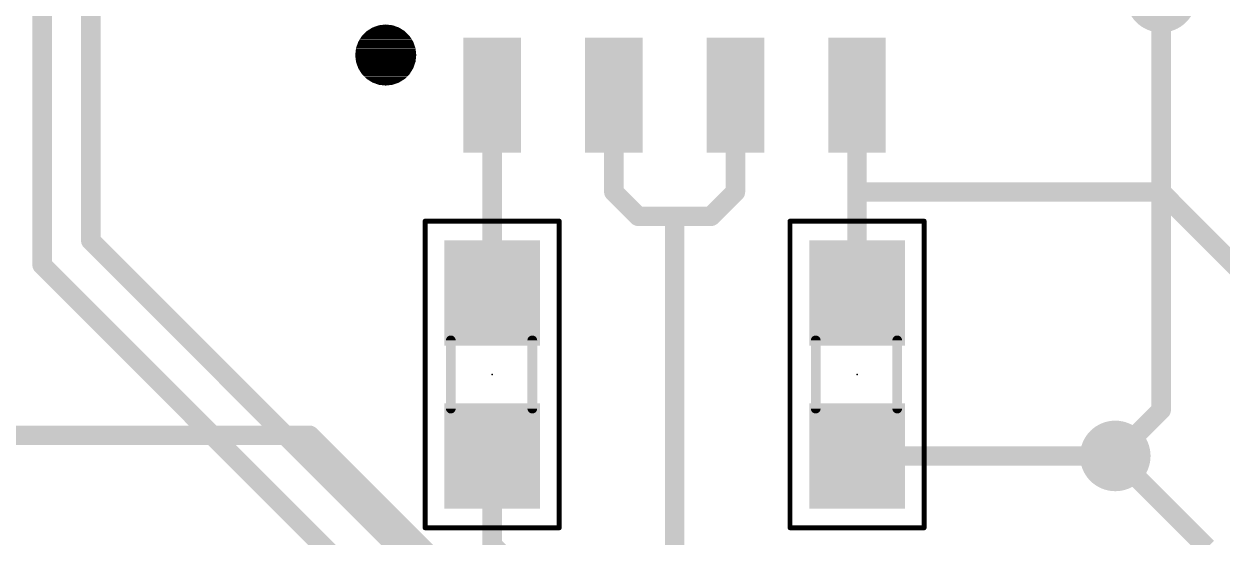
# Model space of a CAD drawing. Extents: x -23 to 84, y -8 to 75.
# Drawn here: x 24.96 to 37.47, y 38.31 to 43.66 of the extents above; entities that cross this region are included whole.
import ezdxf

# ---------------------------------------------------------------- set-up
doc = ezdxf.new("R2010")
doc.units = 0
for name, color, linetype in [('1', 12, 'CONTINUOUS'), ('16', 132, 'CONTINUOUS'), ('18', 110, 'CONTINUOUS'), ('21', 253, 'CONTINUOUS'), ('23', 53, 'CONTINUOUS'), ('39', 12, 'CONTINUOUS'), ('51', 253, 'CONTINUOUS')]:
    doc.layers.add(name, color=color, linetype=linetype)

# ---------------------------------------------------------------- blocks, each defined once
blk = doc.blocks.new('RECT')
blk.add_solid([(-0.5, -0.5), (0.5, -0.5), (-0.5, 0.5), (0.5, 0.5)])
blk = doc.blocks.new('ROUNDV')
at = {"const_width": 0.5}
blk.add_lwpolyline([(0, -0.25, 1), (0, 0.25, 1), (0, -0.25)], format="xyb", dxfattribs=at)

msp = doc.modelspace()

# ---------------------------------------------------------------- linework, layer by layer
at = {"layer": '1', "const_width": 0.2032}
for points in [[(25.146, 68.58), (25.146, 41.148)], [(25.654, 68.58), (25.654, 41.402)], [(29.845, 42.92), (29.845, 41.871)], [(31.115, 42.92), (31.115, 41.91)], [(32.385, 42.92), (32.385, 41.91)], [(33.655, 42.92), (33.655, 41.91)], [(29.845, 40.855), (29.845, 41.871)], [(31.115, 41.91), (31.369, 41.656)], [(32.385, 41.91), (32.131, 41.656)], [(33.655, 41.91), (33.655, 40.855)], [(36.83, 41.91), (33.655, 41.91)], [(37.719, 41.021), (36.83, 41.91)], [(31.75, 41.656), (31.369, 41.656)], [(32.131, 41.656), (31.75, 41.656)], [(31.75, 41.656), (31.75, 37.338)], [(25.654, 41.402), (29.464, 37.592)], [(25.146, 41.148), (28.956, 37.338)], [(27.94, 39.37), (22.86, 39.37)], [(31.3896, 35.9204), (27.94, 39.37)], [(29.845, 39.155), (29.845, 38.227)], [(33.655, 39.155), (36.3508, 39.155)], [(36.3508, 39.155), (37.3084, 38.1974)], [(29.845, 38.227), (33.551, 34.521)]]:
    msp.add_lwpolyline(points, dxfattribs=at)
at = {"layer": '1', "const_width": 0.1016}
for points in [[(29.8958, 42.92, 1), (29.7942, 42.92)], [(31.1658, 42.92, 1), (31.0642, 42.92)], [(32.4358, 42.92, 1), (32.3342, 42.92)], [(33.7058, 42.92, 1), (33.6042, 42.92)], [(29.8958, 41.871, 1), (29.7942, 41.871)], [(29.7942, 41.871, 1), (29.8958, 41.871)], [(31.1509, 41.9459, 1), (31.0791, 41.8741)], [(31.0642, 41.91, 1), (31.1658, 41.91)], [(32.3342, 41.91, 1), (32.4358, 41.91)], [(32.4209, 41.8741, 1), (32.3491, 41.9459)], [(33.7058, 41.91, 1), (33.6042, 41.91)], [(33.655, 41.9608, 1), (33.655, 41.8592)], [(33.6042, 41.91, 1), (33.7058, 41.91)], [(36.8659, 41.9459, 1), (36.7941, 41.8741)], [(36.83, 41.8592, 1), (36.83, 41.9608)], [(31.369, 41.7068, 1), (31.369, 41.6052)], [(31.3331, 41.6201, 1), (31.4049, 41.6919)], [(31.75, 41.7068, 1), (31.75, 41.6052)], [(31.8008, 41.656, 1), (31.6992, 41.656)], [(31.75, 41.6052, 1), (31.75, 41.7068)], [(32.0951, 41.6919, 1), (32.1669, 41.6201)], [(32.131, 41.6052, 1), (32.131, 41.7068)], [(25.6899, 41.4379, 1), (25.6181, 41.3661)], [(25.6032, 41.402, 1), (25.7048, 41.402)], [(25.1819, 41.1839, 1), (25.1101, 41.1121)], [(25.0952, 41.148, 1), (25.1968, 41.148)], [(29.7942, 40.855, 1), (29.8958, 40.855)], [(33.6042, 40.855, 1), (33.7058, 40.855)], [(27.9759, 39.4059, 1), (27.9041, 39.3341)], [(27.94, 39.3192, 1), (27.94, 39.4208)], [(29.8958, 39.155, 1), (29.7942, 39.155)], [(33.655, 39.2058, 1), (33.655, 39.1042)], [(36.3867, 39.1909, 1), (36.3149, 39.1191)], [(36.3508, 39.1042, 1), (36.3508, 39.2058)], [(29.8809, 38.2629, 1), (29.8091, 38.1911)]]:
    msp.add_lwpolyline(points, format="xyb", dxfattribs=at)
at = {"layer": '16', "const_width": 0.2032}
for points in [[(25.146, 68.58), (25.146, 41.148)], [(25.654, 68.58), (25.654, 41.402)], [(36.83, 43.942), (36.83, 39.6342)], [(25.654, 41.402), (29.464, 37.592)], [(25.146, 41.148), (28.956, 37.338)], [(36.83, 39.6342), (36.3508, 39.155)]]:
    msp.add_lwpolyline(points, dxfattribs=at)
at = {"layer": '16', "const_width": 0.1016}
for points in [[(25.6899, 41.4379, 1), (25.6181, 41.3661)], [(25.6032, 41.402, 1), (25.7048, 41.402)], [(25.1819, 41.1839, 1), (25.1101, 41.1121)], [(25.0952, 41.148, 1), (25.1968, 41.148)], [(36.7792, 39.6342, 1), (36.8808, 39.6342)], [(36.8659, 39.5983, 1), (36.7941, 39.6701)], [(36.3149, 39.1909, 1), (36.3867, 39.1191)]]:
    msp.add_lwpolyline(points, format="xyb", dxfattribs=at)
at = {"layer": '21', "const_width": 0.0025}
for points in [[(28.7338, 43.6563), (28.6631, 43.6483)], [(28.7276, 43.6556), (28.7399, 43.6556)], [(28.8044, 43.6483), (28.7338, 43.6563)], [(28.4855, 43.5367), (28.4477, 43.4765)], [(28.482, 43.5311), (28.9855, 43.5311)], [(28.4836, 43.5336), (28.9839, 43.5336)], [(28.4852, 43.5361), (28.9823, 43.5361)], [(28.5358, 43.587), (28.4855, 43.5367)], [(28.4875, 43.5387), (28.98, 43.5387)], [(28.49, 43.5412), (28.9775, 43.5412)], [(28.4926, 43.5438), (28.9749, 43.5438)], [(28.4951, 43.5463), (28.9724, 43.5463)], [(28.4977, 43.5489), (28.9698, 43.5489)], [(28.5002, 43.5514), (28.9673, 43.5514)], [(28.5027, 43.5539), (28.9648, 43.5539)], [(28.5053, 43.5565), (28.9622, 43.5565)], [(28.5078, 43.559), (28.9597, 43.559)], [(28.5104, 43.5616), (28.9571, 43.5616)], [(28.5129, 43.5641), (28.9546, 43.5641)], [(28.5154, 43.5666), (28.9521, 43.5666)], [(28.518, 43.5692), (28.9495, 43.5692)], [(28.5205, 43.5717), (28.947, 43.5717)], [(28.5231, 43.5743), (28.9444, 43.5743)], [(28.5256, 43.5768), (28.9419, 43.5768)], [(28.5282, 43.5793), (28.9394, 43.5793)], [(28.5307, 43.5819), (28.9368, 43.5819)], [(28.5332, 43.5844), (28.9343, 43.5844)], [(28.596, 43.6248), (28.5358, 43.587)], [(28.5358, 43.587), (28.9317, 43.587)], [(28.5398, 43.5895), (28.9277, 43.5895)], [(28.5439, 43.592), (28.9237, 43.592)], [(28.5479, 43.5946), (28.9196, 43.5946)], [(28.5519, 43.5971), (28.9156, 43.5971)], [(28.556, 43.5997), (28.9115, 43.5997)], [(28.56, 43.6022), (28.9075, 43.6022)], [(28.5641, 43.6047), (28.9034, 43.6047)], [(28.5681, 43.6073), (28.8994, 43.6073)], [(28.5722, 43.6098), (28.8954, 43.6098)], [(28.5762, 43.6124), (28.8913, 43.6124)], [(28.5802, 43.6149), (28.8873, 43.6149)], [(28.5843, 43.6175), (28.8832, 43.6175)], [(28.5883, 43.62), (28.8792, 43.62)], [(28.5924, 43.6225), (28.8751, 43.6225)], [(28.6631, 43.6483), (28.596, 43.6248)], [(28.5968, 43.6251), (28.8708, 43.6251)], [(28.604, 43.6276), (28.8635, 43.6276)], [(28.6113, 43.6302), (28.8562, 43.6302)], [(28.6185, 43.6327), (28.849, 43.6327)], [(28.6258, 43.6352), (28.8417, 43.6352)], [(28.6331, 43.6378), (28.8345, 43.6378)], [(28.6403, 43.6403), (28.8272, 43.6403)], [(28.6476, 43.6429), (28.8199, 43.6429)], [(28.6548, 43.6454), (28.8127, 43.6454)], [(28.6621, 43.6479), (28.8054, 43.6479)], [(28.6825, 43.6505), (28.785, 43.6505)], [(28.7051, 43.653), (28.7624, 43.653)], [(28.8715, 43.6248), (28.8044, 43.6483)], [(28.9317, 43.587), (28.8715, 43.6248)], [(28.982, 43.5367), (28.9317, 43.587)], [(29.0198, 43.4765), (28.982, 43.5367)], [(28.4242, 43.4094), (28.4163, 43.3388)], [(28.4239, 43.4066), (29.0436, 43.4066)], [(28.4477, 43.4765), (28.4242, 43.4094)], [(28.4242, 43.4091), (29.0433, 43.4091)], [(28.425, 43.4117), (29.0425, 43.4117)], [(28.4259, 43.4142), (29.0416, 43.4142)], [(28.4268, 43.4167), (29.0407, 43.4167)], [(28.4277, 43.4193), (29.0398, 43.4193)], [(28.4286, 43.4218), (29.0389, 43.4218)], [(28.4294, 43.4244), (29.0381, 43.4244)], [(28.4303, 43.4269), (29.0372, 43.4269)], [(28.4312, 43.4294), (29.0363, 43.4294)], [(28.4321, 43.432), (29.0354, 43.432)], [(28.433, 43.4345), (29.0345, 43.4345)], [(28.4339, 43.4371), (29.0336, 43.4371)], [(28.4348, 43.4396), (29.0327, 43.4396)], [(28.4357, 43.4421), (29.0318, 43.4421)], [(28.4366, 43.4447), (29.0309, 43.4447)], [(28.4375, 43.4472), (29.0301, 43.4472)], [(28.4383, 43.4498), (29.0292, 43.4498)], [(28.4392, 43.4523), (29.0283, 43.4523)], [(28.4401, 43.4549), (29.0274, 43.4549)], [(28.441, 43.4574), (29.0265, 43.4574)], [(28.4419, 43.4599), (29.0256, 43.4599)], [(28.4428, 43.4625), (29.0247, 43.4625)], [(28.4437, 43.465), (29.0238, 43.465)], [(28.4446, 43.4676), (29.0229, 43.4676)], [(28.4455, 43.4701), (29.0221, 43.4701)], [(28.4463, 43.4726), (29.0212, 43.4726)], [(28.4472, 43.4752), (29.0203, 43.4752)], [(28.4485, 43.4777), (29.0191, 43.4777)], [(28.4501, 43.4803), (29.0175, 43.4803)], [(28.4516, 43.4828), (29.0159, 43.4828)], [(28.4532, 43.4853), (29.0143, 43.4853)], [(28.4548, 43.4879), (29.0127, 43.4879)], [(28.4564, 43.4904), (29.0111, 43.4904)], [(28.458, 43.493), (29.0095, 43.493)], [(28.4596, 43.4955), (29.0079, 43.4955)], [(28.4612, 43.498), (29.0063, 43.498)], [(28.4628, 43.5006), (29.0047, 43.5006)], [(28.4644, 43.5031), (29.0031, 43.5031)], [(28.466, 43.5057), (29.0015, 43.5057)], [(28.4676, 43.5082), (28.9999, 43.5082)], [(28.4692, 43.5107), (28.9983, 43.5107)], [(28.4708, 43.5133), (28.9967, 43.5133)], [(28.4724, 43.5158), (28.9951, 43.5158)], [(28.474, 43.5184), (28.9935, 43.5184)], [(28.4756, 43.5209), (28.9919, 43.5209)], [(28.4772, 43.5234), (28.9903, 43.5234)], [(28.4788, 43.526), (28.9887, 43.526)], [(28.4804, 43.5285), (28.9871, 43.5285)], [(29.0433, 43.4094), (29.0198, 43.4765)], [(29.0513, 43.3388), (29.0433, 43.4094)], [(28.4163, 43.3388), (28.4242, 43.2681)], [(28.4163, 43.338), (29.0512, 43.338)], [(28.4165, 43.3405), (29.0511, 43.3405)], [(28.4167, 43.3431), (29.0508, 43.3431)], [(28.4166, 43.3354), (29.0509, 43.3354)], [(28.4169, 43.3329), (29.0506, 43.3329)], [(28.417, 43.3456), (29.0505, 43.3456)], [(28.4172, 43.3304), (29.0503, 43.3304)], [(28.4173, 43.3481), (29.0502, 43.3481)], [(28.4175, 43.3278), (29.05, 43.3278)], [(28.4176, 43.3507), (29.0499, 43.3507)], [(28.4178, 43.3253), (29.0497, 43.3253)], [(28.4179, 43.3532), (29.0496, 43.3532)], [(28.4182, 43.3558), (29.0493, 43.3558)], [(28.4181, 43.3227), (29.0494, 43.3227)], [(28.4183, 43.3202), (29.0492, 43.3202)], [(28.4185, 43.3583), (29.049, 43.3583)], [(28.4186, 43.3177), (29.0489, 43.3177)], [(28.4187, 43.3608), (29.0488, 43.3608)], [(28.4189, 43.3151), (29.0486, 43.3151)], [(28.419, 43.3634), (29.0485, 43.3634)], [(28.4192, 43.3126), (29.0483, 43.3126)], [(28.4193, 43.3659), (29.0482, 43.3659)], [(28.4195, 43.31), (29.048, 43.31)], [(28.4196, 43.3685), (29.0479, 43.3685)], [(28.4198, 43.3075), (29.0477, 43.3075)], [(28.4199, 43.371), (29.0476, 43.371)], [(28.4201, 43.305), (29.0474, 43.305)], [(28.4202, 43.3736), (29.0473, 43.3736)], [(28.4203, 43.3024), (29.0472, 43.3024)], [(28.4205, 43.3761), (29.047, 43.3761)], [(28.4206, 43.2999), (29.0469, 43.2999)], [(28.4207, 43.3786), (29.0468, 43.3786)], [(28.4209, 43.2973), (29.0466, 43.2973)], [(28.421, 43.3812), (29.0465, 43.3812)], [(28.4213, 43.3837), (29.0462, 43.3837)], [(28.4212, 43.2948), (29.0463, 43.2948)], [(28.4215, 43.2923), (29.046, 43.2923)], [(28.4216, 43.3863), (29.0459, 43.3863)], [(28.4218, 43.2897), (29.0457, 43.2897)], [(28.4219, 43.3888), (29.0456, 43.3888)], [(28.4221, 43.2872), (29.0454, 43.2872)], [(28.4222, 43.3913), (29.0453, 43.3913)], [(28.4223, 43.2846), (29.0452, 43.2846)], [(28.4225, 43.3939), (29.045, 43.3939)], [(28.4226, 43.2821), (29.0449, 43.2821)], [(28.4227, 43.3964), (29.0448, 43.3964)], [(28.423, 43.399), (29.0445, 43.399)], [(28.4233, 43.4015), (29.0442, 43.4015)], [(28.4236, 43.404), (29.0439, 43.404)], [(29.0433, 43.2681), (29.0513, 43.3388)], [(28.4229, 43.2795), (29.0446, 43.2795)], [(28.4232, 43.277), (29.0443, 43.277)], [(28.4235, 43.2745), (29.044, 43.2745)], [(28.4238, 43.2719), (29.0437, 43.2719)], [(28.4241, 43.2694), (29.0434, 43.2694)], [(28.4242, 43.2681), (28.4477, 43.201)], [(28.4246, 43.2668), (29.0429, 43.2668)], [(28.4255, 43.2643), (29.042, 43.2643)], [(28.4264, 43.2618), (29.0411, 43.2618)], [(28.4273, 43.2592), (29.0402, 43.2592)], [(28.4282, 43.2567), (29.0393, 43.2567)], [(28.4291, 43.2541), (29.0384, 43.2541)], [(28.43, 43.2516), (29.0375, 43.2516)], [(28.4309, 43.2491), (29.0366, 43.2491)], [(28.4318, 43.2465), (29.0357, 43.2465)], [(28.4327, 43.244), (29.0348, 43.244)], [(28.4335, 43.2414), (29.034, 43.2414)], [(28.4344, 43.2389), (29.0331, 43.2389)], [(28.4353, 43.2364), (29.0322, 43.2364)], [(28.4362, 43.2338), (29.0313, 43.2338)], [(28.4371, 43.2313), (29.0304, 43.2313)], [(28.438, 43.2287), (29.0295, 43.2287)], [(28.4389, 43.2262), (29.0286, 43.2262)], [(28.4398, 43.2237), (29.0277, 43.2237)], [(28.4407, 43.2211), (29.0268, 43.2211)], [(28.4415, 43.2186), (29.026, 43.2186)], [(28.4424, 43.216), (29.0251, 43.216)], [(28.4433, 43.2135), (29.0242, 43.2135)], [(28.4442, 43.211), (29.0233, 43.211)], [(28.4451, 43.2084), (29.0224, 43.2084)], [(28.446, 43.2059), (29.0215, 43.2059)], [(28.4469, 43.2033), (29.0206, 43.2033)], [(28.4477, 43.201), (28.4855, 43.1408)], [(28.4478, 43.2008), (29.0197, 43.2008)], [(28.4494, 43.1982), (29.0181, 43.1982)], [(28.451, 43.1957), (29.0165, 43.1957)], [(28.4526, 43.1932), (29.0149, 43.1932)], [(28.4542, 43.1906), (29.0133, 43.1906)], [(28.4558, 43.1881), (29.0117, 43.1881)], [(28.4574, 43.1855), (29.0101, 43.1855)], [(28.459, 43.183), (29.0085, 43.183)], [(28.4606, 43.1805), (29.0069, 43.1805)], [(28.4622, 43.1779), (29.0053, 43.1779)], [(28.4638, 43.1754), (29.0037, 43.1754)], [(28.4654, 43.1728), (29.0021, 43.1728)], [(28.467, 43.1703), (29.0005, 43.1703)], [(28.4686, 43.1678), (28.9989, 43.1678)], [(28.4702, 43.1652), (28.9973, 43.1652)], [(28.4718, 43.1627), (28.9957, 43.1627)], [(28.4734, 43.1601), (28.9941, 43.1601)], [(28.475, 43.1576), (28.9925, 43.1576)], [(28.4766, 43.1551), (28.9909, 43.1551)], [(28.982, 43.1408), (29.0198, 43.201)], [(29.0198, 43.201), (29.0433, 43.2681)], [(28.4782, 43.1525), (28.9893, 43.1525)], [(28.4797, 43.15), (28.9878, 43.15)], [(28.4813, 43.1474), (28.9862, 43.1474)], [(28.4829, 43.1449), (28.9846, 43.1449)], [(28.4845, 43.1424), (28.983, 43.1424)], [(28.4855, 43.1408), (28.5358, 43.0905)], [(28.4865, 43.1398), (28.981, 43.1398)], [(28.489, 43.1373), (28.9785, 43.1373)], [(28.4916, 43.1347), (28.9759, 43.1347)], [(28.4941, 43.1322), (28.9734, 43.1322)], [(28.4967, 43.1297), (28.9708, 43.1297)], [(28.4992, 43.1271), (28.9683, 43.1271)], [(28.5017, 43.1246), (28.9658, 43.1246)], [(28.5043, 43.122), (28.9632, 43.122)], [(28.5068, 43.1195), (28.9607, 43.1195)], [(28.5094, 43.1169), (28.9581, 43.1169)], [(28.5119, 43.1144), (28.9556, 43.1144)], [(28.5144, 43.1119), (28.9531, 43.1119)], [(28.517, 43.1093), (28.9505, 43.1093)], [(28.5195, 43.1068), (28.948, 43.1068)], [(28.5221, 43.1042), (28.9454, 43.1042)], [(28.5246, 43.1017), (28.9429, 43.1017)], [(28.5271, 43.0992), (28.9404, 43.0992)], [(28.5297, 43.0966), (28.9378, 43.0966)], [(28.5322, 43.0941), (28.9353, 43.0941)], [(28.5348, 43.0915), (28.9327, 43.0915)], [(28.5358, 43.0905), (28.596, 43.0527)], [(28.5382, 43.089), (28.9293, 43.089)], [(28.5423, 43.0865), (28.9252, 43.0865)], [(28.5463, 43.0839), (28.9212, 43.0839)], [(28.5503, 43.0814), (28.9172, 43.0814)], [(28.5544, 43.0788), (28.9131, 43.0788)], [(28.5584, 43.0763), (28.9091, 43.0763)], [(28.5625, 43.0738), (28.905, 43.0738)], [(28.5665, 43.0712), (28.901, 43.0712)], [(28.5706, 43.0687), (28.8969, 43.0687)], [(28.5746, 43.0661), (28.8929, 43.0661)], [(28.5786, 43.0636), (28.8889, 43.0636)], [(28.5827, 43.0611), (28.8848, 43.0611)], [(28.5867, 43.0585), (28.8808, 43.0585)], [(28.5908, 43.056), (28.8767, 43.056)], [(28.5948, 43.0534), (28.8727, 43.0534)], [(28.596, 43.0527), (28.6631, 43.0292)], [(28.6011, 43.0509), (28.8664, 43.0509)], [(28.6084, 43.0483), (28.8591, 43.0483)], [(28.6157, 43.0458), (28.8518, 43.0458)], [(28.6229, 43.0433), (28.8446, 43.0433)], [(28.6302, 43.0407), (28.8373, 43.0407)], [(28.6374, 43.0382), (28.8301, 43.0382)], [(28.6447, 43.0356), (28.8228, 43.0356)], [(28.652, 43.0331), (28.8155, 43.0331)], [(28.6592, 43.0306), (28.8083, 43.0306)], [(28.8044, 43.0292), (28.8715, 43.0527)], [(28.8715, 43.0527), (28.9317, 43.0905)], [(28.9317, 43.0905), (28.982, 43.1408)], [(28.6631, 43.0292), (28.7338, 43.0213)], [(28.6736, 43.028), (28.7939, 43.028)], [(28.6962, 43.0255), (28.7713, 43.0255)], [(28.7187, 43.0229), (28.7488, 43.0229)], [(28.7338, 43.0213), (28.8044, 43.0292)]]:
    msp.add_lwpolyline(points, dxfattribs=at)
at = {"layer": '21', "const_width": 0.0013}
for points in [[(28.7276, 43.6562, 1), (28.7276, 43.6549)], [(28.7338, 43.6569, 1), (28.7337, 43.6556)], [(28.7338, 43.6556, 1), (28.7337, 43.6569)], [(28.7399, 43.6549, 1), (28.7399, 43.6562)], [(28.482, 43.5317, 1), (28.482, 43.5304)], [(28.4836, 43.5342, 1), (28.4836, 43.533)], [(28.4852, 43.5368, 1), (28.4852, 43.5355)], [(28.4861, 43.5364, 1), (28.485, 43.537)], [(28.4851, 43.5372, 1), (28.486, 43.5363)], [(28.4875, 43.5393, 1), (28.4875, 43.5381)], [(28.49, 43.5419, 1), (28.49, 43.5406)], [(28.4926, 43.5444, 1), (28.4926, 43.5431)], [(28.4951, 43.5469, 1), (28.4951, 43.5457)], [(28.4977, 43.5495, 1), (28.4977, 43.5482)], [(28.5002, 43.552, 1), (28.5002, 43.5508)], [(28.5027, 43.5546, 1), (28.5027, 43.5533)], [(28.5053, 43.5571, 1), (28.5053, 43.5558)], [(28.5078, 43.5597, 1), (28.5078, 43.5584)], [(28.5104, 43.5622, 1), (28.5104, 43.5609)], [(28.5129, 43.5647, 1), (28.5129, 43.5635)], [(28.5154, 43.5673, 1), (28.5154, 43.566)], [(28.518, 43.5698, 1), (28.518, 43.5685)], [(28.5205, 43.5724, 1), (28.5205, 43.5711)], [(28.5231, 43.5749, 1), (28.5231, 43.5736)], [(28.5256, 43.5774, 1), (28.5256, 43.5762)], [(28.5282, 43.58, 1), (28.5282, 43.5787)], [(28.5307, 43.5825, 1), (28.5307, 43.5812)], [(28.5332, 43.5851, 1), (28.5332, 43.5838)], [(28.5358, 43.5876, 1), (28.5358, 43.5863)], [(28.5355, 43.5875, 1), (28.5361, 43.5864)], [(28.5362, 43.5865, 1), (28.5353, 43.5874)], [(28.5398, 43.5901, 1), (28.5398, 43.5889)], [(28.5439, 43.5927, 1), (28.5439, 43.5914)], [(28.5479, 43.5952, 1), (28.5479, 43.5939)], [(28.5519, 43.5978, 1), (28.5519, 43.5965)], [(28.556, 43.6003, 1), (28.556, 43.599)], [(28.56, 43.6028, 1), (28.56, 43.6016)], [(28.5641, 43.6054, 1), (28.5641, 43.6041)], [(28.5681, 43.6079, 1), (28.5681, 43.6067)], [(28.5722, 43.6105, 1), (28.5722, 43.6092)], [(28.5762, 43.613, 1), (28.5762, 43.6117)], [(28.5802, 43.6155, 1), (28.5802, 43.6143)], [(28.5843, 43.6181, 1), (28.5843, 43.6168)], [(28.5883, 43.6206, 1), (28.5883, 43.6194)], [(28.5924, 43.6232, 1), (28.5924, 43.6219)], [(28.5958, 43.6254, 1), (28.5962, 43.6242)], [(28.5963, 43.6243, 1), (28.5957, 43.6253)], [(28.5968, 43.6257, 1), (28.5968, 43.6244)], [(28.604, 43.6282, 1), (28.604, 43.627)], [(28.6113, 43.6308, 1), (28.6113, 43.6295)], [(28.6185, 43.6333, 1), (28.6185, 43.6321)], [(28.6258, 43.6359, 1), (28.6258, 43.6346)], [(28.6331, 43.6384, 1), (28.6331, 43.6371)], [(28.6403, 43.641, 1), (28.6403, 43.6397)], [(28.6476, 43.6435, 1), (28.6476, 43.6422)], [(28.6548, 43.646, 1), (28.6548, 43.6448)], [(28.6621, 43.6486, 1), (28.6621, 43.6473)], [(28.663, 43.6489, 1), (28.6632, 43.6477)], [(28.6633, 43.6477, 1), (28.6629, 43.6489)], [(28.6825, 43.6511, 1), (28.6825, 43.6498)], [(28.7051, 43.6537, 1), (28.7051, 43.6524)], [(28.7624, 43.6524, 1), (28.7624, 43.6537)], [(28.785, 43.6498, 1), (28.785, 43.6511)], [(28.8046, 43.6489, 1), (28.8042, 43.6477)], [(28.8043, 43.6477, 1), (28.8045, 43.6489)], [(28.8054, 43.6473, 1), (28.8054, 43.6486)], [(28.8127, 43.6448, 1), (28.8127, 43.646)], [(28.8199, 43.6422, 1), (28.8199, 43.6435)], [(28.8272, 43.6397, 1), (28.8272, 43.641)], [(28.8345, 43.6371, 1), (28.8345, 43.6384)], [(28.8417, 43.6346, 1), (28.8417, 43.6359)], [(28.849, 43.6321, 1), (28.849, 43.6333)], [(28.8562, 43.6295, 1), (28.8562, 43.6308)], [(28.8635, 43.627, 1), (28.8635, 43.6282)], [(28.8708, 43.6244, 1), (28.8708, 43.6257)], [(28.8718, 43.6253, 1), (28.8712, 43.6243)], [(28.8713, 43.6242, 1), (28.8717, 43.6254)], [(28.8751, 43.6219, 1), (28.8751, 43.6232)], [(28.8792, 43.6194, 1), (28.8792, 43.6206)], [(28.8832, 43.6168, 1), (28.8832, 43.6181)], [(28.8873, 43.6143, 1), (28.8873, 43.6155)], [(28.8913, 43.6117, 1), (28.8913, 43.613)], [(28.8954, 43.6092, 1), (28.8954, 43.6105)], [(28.8994, 43.6067, 1), (28.8994, 43.6079)], [(28.9034, 43.6041, 1), (28.9034, 43.6054)], [(28.9075, 43.6016, 1), (28.9075, 43.6028)], [(28.9115, 43.599, 1), (28.9115, 43.6003)], [(28.9156, 43.5965, 1), (28.9156, 43.5978)], [(28.9196, 43.5939, 1), (28.9196, 43.5952)], [(28.9237, 43.5914, 1), (28.9237, 43.5927)], [(28.9277, 43.5889, 1), (28.9277, 43.5901)], [(28.9322, 43.5874, 1), (28.9313, 43.5865)], [(28.9314, 43.5864, 1), (28.932, 43.5875)], [(28.9317, 43.5863, 1), (28.9317, 43.5876)], [(28.9343, 43.5838, 1), (28.9343, 43.5851)], [(28.9368, 43.5812, 1), (28.9368, 43.5825)], [(28.9394, 43.5787, 1), (28.9394, 43.58)], [(28.9419, 43.5762, 1), (28.9419, 43.5774)], [(28.9444, 43.5736, 1), (28.9444, 43.5749)], [(28.947, 43.5711, 1), (28.947, 43.5724)], [(28.9495, 43.5685, 1), (28.9495, 43.5698)], [(28.9521, 43.566, 1), (28.9521, 43.5673)], [(28.9546, 43.5635, 1), (28.9546, 43.5647)], [(28.9571, 43.5609, 1), (28.9571, 43.5622)], [(28.9597, 43.5584, 1), (28.9597, 43.5597)], [(28.9622, 43.5558, 1), (28.9622, 43.5571)], [(28.9648, 43.5533, 1), (28.9648, 43.5546)], [(28.9673, 43.5508, 1), (28.9673, 43.552)], [(28.9698, 43.5482, 1), (28.9698, 43.5495)], [(28.9724, 43.5457, 1), (28.9724, 43.5469)], [(28.9749, 43.5431, 1), (28.9749, 43.5444)], [(28.9775, 43.5406, 1), (28.9775, 43.5419)], [(28.98, 43.5381, 1), (28.98, 43.5393)], [(28.9825, 43.537, 1), (28.9814, 43.5364)], [(28.9815, 43.5363, 1), (28.9824, 43.5372)], [(28.9823, 43.5355, 1), (28.9823, 43.5368)], [(28.9839, 43.533, 1), (28.9839, 43.5342)], [(28.9855, 43.5304, 1), (28.9855, 43.5317)], [(28.4239, 43.4072, 1), (28.4239, 43.4059)], [(28.4248, 43.4093, 1), (28.4236, 43.4095)], [(28.4242, 43.4098, 1), (28.4242, 43.4085)], [(28.4236, 43.4096, 1), (28.4248, 43.4092)], [(28.425, 43.4123, 1), (28.425, 43.411)], [(28.4259, 43.4148, 1), (28.4259, 43.4136)], [(28.4268, 43.4174, 1), (28.4268, 43.4161)], [(28.4277, 43.4199, 1), (28.4277, 43.4186)], [(28.4286, 43.4225, 1), (28.4286, 43.4212)], [(28.4294, 43.425, 1), (28.4294, 43.4237)], [(28.4303, 43.4275, 1), (28.4303, 43.4263)], [(28.4312, 43.4301, 1), (28.4312, 43.4288)], [(28.4321, 43.4326, 1), (28.4321, 43.4313)], [(28.433, 43.4352, 1), (28.433, 43.4339)], [(28.4339, 43.4377, 1), (28.4339, 43.4364)], [(28.4348, 43.4402, 1), (28.4348, 43.439)], [(28.4357, 43.4428, 1), (28.4357, 43.4415)], [(28.4366, 43.4453, 1), (28.4366, 43.4441)], [(28.4375, 43.4479, 1), (28.4375, 43.4466)], [(28.4383, 43.4504, 1), (28.4383, 43.4491)], [(28.4392, 43.4529, 1), (28.4392, 43.4517)], [(28.4401, 43.4555, 1), (28.4401, 43.4542)], [(28.441, 43.458, 1), (28.441, 43.4568)], [(28.4419, 43.4606, 1), (28.4419, 43.4593)], [(28.4428, 43.4631, 1), (28.4428, 43.4618)], [(28.4437, 43.4656, 1), (28.4437, 43.4644)], [(28.4446, 43.4682, 1), (28.4446, 43.4669)], [(28.4455, 43.4707, 1), (28.4455, 43.4695)], [(28.4463, 43.4733, 1), (28.4463, 43.472)], [(28.4472, 43.4758, 1), (28.4472, 43.4745)], [(28.4483, 43.4763, 1), (28.4471, 43.4767)], [(28.4472, 43.4768, 1), (28.4482, 43.4762)], [(28.4485, 43.4784, 1), (28.4485, 43.4771)], [(28.4501, 43.4809, 1), (28.4501, 43.4796)], [(28.4516, 43.4834, 1), (28.4516, 43.4822)], [(28.4532, 43.486, 1), (28.4532, 43.4847)], [(28.4548, 43.4885, 1), (28.4548, 43.4872)], [(28.4564, 43.4911, 1), (28.4564, 43.4898)], [(28.458, 43.4936, 1), (28.458, 43.4923)], [(28.4596, 43.4961, 1), (28.4596, 43.4949)], [(28.4612, 43.4987, 1), (28.4612, 43.4974)], [(28.4628, 43.5012, 1), (28.4628, 43.4999)], [(28.4644, 43.5038, 1), (28.4644, 43.5025)], [(28.466, 43.5063, 1), (28.466, 43.505)], [(28.4676, 43.5088, 1), (28.4676, 43.5076)], [(28.4692, 43.5114, 1), (28.4692, 43.5101)], [(28.4708, 43.5139, 1), (28.4708, 43.5126)], [(28.4724, 43.5165, 1), (28.4724, 43.5152)], [(28.474, 43.519, 1), (28.474, 43.5177)], [(28.4756, 43.5215, 1), (28.4756, 43.5203)], [(28.4772, 43.5241, 1), (28.4772, 43.5228)], [(28.4788, 43.5266, 1), (28.4788, 43.5254)], [(28.4804, 43.5292, 1), (28.4804, 43.5279)], [(28.9871, 43.5279, 1), (28.9871, 43.5292)], [(28.9887, 43.5254, 1), (28.9887, 43.5266)], [(28.9903, 43.5228, 1), (28.9903, 43.5241)], [(28.9919, 43.5203, 1), (28.9919, 43.5215)], [(28.9935, 43.5177, 1), (28.9935, 43.519)], [(28.9951, 43.5152, 1), (28.9951, 43.5165)], [(28.9967, 43.5126, 1), (28.9967, 43.5139)], [(28.9983, 43.5101, 1), (28.9983, 43.5114)], [(28.9999, 43.5076, 1), (28.9999, 43.5088)], [(29.0015, 43.505, 1), (29.0015, 43.5063)], [(29.0031, 43.5025, 1), (29.0031, 43.5038)], [(29.0047, 43.4999, 1), (29.0047, 43.5012)], [(29.0063, 43.4974, 1), (29.0063, 43.4987)], [(29.0079, 43.4949, 1), (29.0079, 43.4961)], [(29.0095, 43.4923, 1), (29.0095, 43.4936)], [(29.0111, 43.4898, 1), (29.0111, 43.4911)], [(29.0127, 43.4872, 1), (29.0127, 43.4885)], [(29.0143, 43.4847, 1), (29.0143, 43.486)], [(29.0159, 43.4822, 1), (29.0159, 43.4834)], [(29.0175, 43.4796, 1), (29.0175, 43.4809)], [(29.0191, 43.4771, 1), (29.0191, 43.4784)], [(29.0204, 43.4767, 1), (29.0192, 43.4763)], [(29.0193, 43.4762, 1), (29.0203, 43.4768)], [(29.0203, 43.4745, 1), (29.0203, 43.4758)], [(29.0212, 43.472, 1), (29.0212, 43.4733)], [(29.0221, 43.4695, 1), (29.0221, 43.4707)], [(29.0229, 43.4669, 1), (29.0229, 43.4682)], [(29.0238, 43.4644, 1), (29.0238, 43.4656)], [(29.0247, 43.4618, 1), (29.0247, 43.4631)], [(29.0256, 43.4593, 1), (29.0256, 43.4606)], [(29.0265, 43.4568, 1), (29.0265, 43.458)], [(29.0274, 43.4542, 1), (29.0274, 43.4555)], [(29.0283, 43.4517, 1), (29.0283, 43.4529)], [(29.0292, 43.4491, 1), (29.0292, 43.4504)], [(29.0301, 43.4466, 1), (29.0301, 43.4479)], [(29.0309, 43.4441, 1), (29.0309, 43.4453)], [(29.0318, 43.4415, 1), (29.0318, 43.4428)], [(29.0327, 43.439, 1), (29.0327, 43.4402)], [(29.0336, 43.4364, 1), (29.0336, 43.4377)], [(29.0345, 43.4339, 1), (29.0345, 43.4352)], [(29.0354, 43.4313, 1), (29.0354, 43.4326)], [(29.0363, 43.4288, 1), (29.0363, 43.4301)], [(29.0372, 43.4263, 1), (29.0372, 43.4275)], [(29.0381, 43.4237, 1), (29.0381, 43.425)], [(29.0389, 43.4212, 1), (29.0389, 43.4225)], [(29.0398, 43.4186, 1), (29.0398, 43.4199)], [(29.0407, 43.4161, 1), (29.0407, 43.4174)], [(29.0416, 43.4136, 1), (29.0416, 43.4148)], [(29.0425, 43.411, 1), (29.0425, 43.4123)], [(29.0439, 43.4095, 1), (29.0427, 43.4093)], [(29.0427, 43.4092, 1), (29.0439, 43.4096)], [(29.0433, 43.4085, 1), (29.0433, 43.4098)], [(29.0436, 43.4059, 1), (29.0436, 43.4072)], [(28.4169, 43.3388, 1), (28.4156, 43.3387)], [(28.4156, 43.3388, 1), (28.4169, 43.3387)], [(28.4163, 43.3386, 1), (28.4163, 43.3373)], [(28.4165, 43.3412, 1), (28.4165, 43.3399)], [(28.4166, 43.3361, 1), (28.4166, 43.3348)], [(28.4167, 43.3437, 1), (28.4167, 43.3424)], [(28.4169, 43.3335, 1), (28.4169, 43.3323)], [(28.417, 43.3462, 1), (28.417, 43.345)], [(28.4172, 43.331, 1), (28.4172, 43.3297)], [(28.4173, 43.3488, 1), (28.4173, 43.3475)], [(28.4175, 43.3285, 1), (28.4175, 43.3272)], [(28.4176, 43.3513, 1), (28.4176, 43.35)], [(28.4178, 43.3259, 1), (28.4178, 43.3246)], [(28.4179, 43.3539, 1), (28.4179, 43.3526)], [(28.4181, 43.3234, 1), (28.4181, 43.3221)], [(28.4182, 43.3564, 1), (28.4182, 43.3551)], [(28.4183, 43.3208, 1), (28.4183, 43.3196)], [(28.4185, 43.3589, 1), (28.4185, 43.3577)], [(28.4186, 43.3183, 1), (28.4186, 43.317)], [(28.4187, 43.3615, 1), (28.4187, 43.3602)], [(28.4189, 43.3158, 1), (28.4189, 43.3145)], [(28.419, 43.364, 1), (28.419, 43.3628)], [(28.4192, 43.3132, 1), (28.4192, 43.3119)], [(28.4193, 43.3666, 1), (28.4193, 43.3653)], [(28.4195, 43.3107, 1), (28.4195, 43.3094)], [(28.4196, 43.3691, 1), (28.4196, 43.3678)], [(28.4198, 43.3081, 1), (28.4198, 43.3069)], [(28.4199, 43.3716, 1), (28.4199, 43.3704)], [(28.4201, 43.3056, 1), (28.4201, 43.3043)], [(28.4202, 43.3742, 1), (28.4202, 43.3729)], [(28.4203, 43.303, 1), (28.4203, 43.3018)], [(28.4205, 43.3767, 1), (28.4205, 43.3755)], [(28.4206, 43.3005, 1), (28.4206, 43.2992)], [(28.4207, 43.3793, 1), (28.4207, 43.378)], [(28.4209, 43.298, 1), (28.4209, 43.2967)], [(28.421, 43.3818, 1), (28.421, 43.3805)], [(28.4212, 43.2954, 1), (28.4212, 43.2942)], [(28.4213, 43.3843, 1), (28.4213, 43.3831)], [(28.4215, 43.2929, 1), (28.4215, 43.2916)], [(28.4216, 43.3869, 1), (28.4216, 43.3856)], [(28.4218, 43.2903, 1), (28.4218, 43.2891)], [(28.4219, 43.3894, 1), (28.4219, 43.3882)], [(28.4221, 43.2878, 1), (28.4221, 43.2865)], [(28.4222, 43.392, 1), (28.4222, 43.3907)], [(28.4223, 43.2853, 1), (28.4223, 43.284)], [(28.4225, 43.3945, 1), (28.4225, 43.3932)], [(28.4227, 43.3971, 1), (28.4227, 43.3958)], [(28.4226, 43.2827, 1), (28.4226, 43.2815)], [(28.423, 43.3996, 1), (28.423, 43.3983)], [(28.4233, 43.4021, 1), (28.4233, 43.4009)], [(28.4236, 43.4047, 1), (28.4236, 43.4034)], [(29.0439, 43.4034, 1), (29.0439, 43.4047)], [(29.0442, 43.4009, 1), (29.0442, 43.4021)], [(29.0445, 43.3983, 1), (29.0445, 43.3996)], [(29.0448, 43.3958, 1), (29.0448, 43.3971)], [(29.0449, 43.2815, 1), (29.0449, 43.2827)], [(29.045, 43.3932, 1), (29.045, 43.3945)], [(29.0452, 43.284, 1), (29.0452, 43.2853)], [(29.0453, 43.3907, 1), (29.0453, 43.392)], [(29.0454, 43.2865, 1), (29.0454, 43.2878)], [(29.0456, 43.3882, 1), (29.0456, 43.3894)], [(29.0457, 43.2891, 1), (29.0457, 43.2903)], [(29.0459, 43.3856, 1), (29.0459, 43.3869)], [(29.046, 43.2916, 1), (29.046, 43.2929)], [(29.0462, 43.3831, 1), (29.0462, 43.3843)], [(29.0463, 43.2942, 1), (29.0463, 43.2954)], [(29.0465, 43.3805, 1), (29.0465, 43.3818)], [(29.0466, 43.2967, 1), (29.0466, 43.298)], [(29.0468, 43.378, 1), (29.0468, 43.3793)], [(29.0469, 43.2992, 1), (29.0469, 43.3005)], [(29.047, 43.3755, 1), (29.047, 43.3767)], [(29.0472, 43.3018, 1), (29.0472, 43.303)], [(29.0473, 43.3729, 1), (29.0473, 43.3742)], [(29.0474, 43.3043, 1), (29.0474, 43.3056)], [(29.0476, 43.3704, 1), (29.0476, 43.3716)], [(29.0477, 43.3069, 1), (29.0477, 43.3081)], [(29.0479, 43.3678, 1), (29.0479, 43.3691)], [(29.048, 43.3094, 1), (29.048, 43.3107)], [(29.0482, 43.3653, 1), (29.0482, 43.3666)], [(29.0483, 43.3119, 1), (29.0483, 43.3132)], [(29.0485, 43.3628, 1), (29.0485, 43.364)], [(29.0486, 43.3145, 1), (29.0486, 43.3158)], [(29.0488, 43.3602, 1), (29.0488, 43.3615)], [(29.0489, 43.317, 1), (29.0489, 43.3183)], [(29.049, 43.3577, 1), (29.049, 43.3589)], [(29.0492, 43.3196, 1), (29.0492, 43.3208)], [(29.0493, 43.3551, 1), (29.0493, 43.3564)], [(29.0494, 43.3221, 1), (29.0494, 43.3234)], [(29.0496, 43.3526, 1), (29.0496, 43.3539)], [(29.0497, 43.3246, 1), (29.0497, 43.3259)], [(29.0499, 43.35, 1), (29.0499, 43.3513)], [(29.05, 43.3272, 1), (29.05, 43.3285)], [(29.0502, 43.3475, 1), (29.0502, 43.3488)], [(29.0503, 43.3297, 1), (29.0503, 43.331)], [(29.0505, 43.345, 1), (29.0505, 43.3462)], [(29.0519, 43.3387, 1), (29.0506, 43.3388)], [(29.0506, 43.3387, 1), (29.0519, 43.3388)], [(29.0506, 43.3323, 1), (29.0506, 43.3335)], [(29.0508, 43.3424, 1), (29.0508, 43.3437)], [(29.0509, 43.3348, 1), (29.0509, 43.3361)], [(29.0511, 43.3399, 1), (29.0511, 43.3412)], [(29.0512, 43.3373, 1), (29.0512, 43.3386)], [(28.4229, 43.2802, 1), (28.4229, 43.2789)], [(28.4232, 43.2776, 1), (28.4232, 43.2764)], [(28.4235, 43.2751, 1), (28.4235, 43.2738)], [(28.4238, 43.2726, 1), (28.4238, 43.2713)], [(28.4241, 43.27, 1), (28.4241, 43.2687)], [(28.4248, 43.2683, 1), (28.4236, 43.2679)], [(28.4236, 43.268, 1), (28.4248, 43.2682)], [(28.4246, 43.2675, 1), (28.4246, 43.2662)], [(28.4255, 43.2649, 1), (28.4255, 43.2637)], [(28.4264, 43.2624, 1), (28.4264, 43.2611)], [(28.4273, 43.2599, 1), (28.4273, 43.2586)], [(28.4282, 43.2573, 1), (28.4282, 43.256)], [(28.4291, 43.2548, 1), (28.4291, 43.2535)], [(28.43, 43.2522, 1), (28.43, 43.251)], [(28.4309, 43.2497, 1), (28.4309, 43.2484)], [(28.4318, 43.2472, 1), (28.4318, 43.2459)], [(28.4327, 43.2446, 1), (28.4327, 43.2433)], [(28.4335, 43.2421, 1), (28.4335, 43.2408)], [(28.4344, 43.2395, 1), (28.4344, 43.2383)], [(28.4353, 43.237, 1), (28.4353, 43.2357)], [(28.4362, 43.2345, 1), (28.4362, 43.2332)], [(28.4371, 43.2319, 1), (28.4371, 43.2306)], [(28.438, 43.2294, 1), (28.438, 43.2281)], [(28.4389, 43.2268, 1), (28.4389, 43.2256)], [(28.4398, 43.2243, 1), (28.4398, 43.223)], [(28.4407, 43.2217, 1), (28.4407, 43.2205)], [(28.4415, 43.2192, 1), (28.4415, 43.2179)], [(28.4424, 43.2167, 1), (28.4424, 43.2154)], [(28.4433, 43.2141, 1), (28.4433, 43.2129)], [(28.4442, 43.2116, 1), (28.4442, 43.2103)], [(28.4451, 43.209, 1), (28.4451, 43.2078)], [(28.446, 43.2065, 1), (28.446, 43.2052)], [(28.4469, 43.204, 1), (28.4469, 43.2027)], [(28.4471, 43.2008, 1), (28.4483, 43.2012)], [(28.4482, 43.2013, 1), (28.4472, 43.2007)], [(28.4478, 43.2014, 1), (28.4478, 43.2002)], [(28.4494, 43.1989, 1), (28.4494, 43.1976)], [(28.451, 43.1963, 1), (28.451, 43.1951)], [(28.4526, 43.1938, 1), (28.4526, 43.1925)], [(28.4542, 43.1913, 1), (28.4542, 43.19)], [(28.4558, 43.1887, 1), (28.4558, 43.1874)], [(28.4574, 43.1862, 1), (28.4574, 43.1849)], [(28.459, 43.1836, 1), (28.459, 43.1824)], [(28.4606, 43.1811, 1), (28.4606, 43.1798)], [(28.4622, 43.1786, 1), (28.4622, 43.1773)], [(28.4638, 43.176, 1), (28.4638, 43.1747)], [(28.4654, 43.1735, 1), (28.4654, 43.1722)], [(28.467, 43.1709, 1), (28.467, 43.1697)], [(28.4686, 43.1684, 1), (28.4686, 43.1671)], [(28.4702, 43.1659, 1), (28.4702, 43.1646)], [(28.4718, 43.1633, 1), (28.4718, 43.162)], [(28.4734, 43.1608, 1), (28.4734, 43.1595)], [(28.475, 43.1582, 1), (28.475, 43.157)], [(28.4766, 43.1557, 1), (28.4766, 43.1544)], [(28.9909, 43.1544, 1), (28.9909, 43.1557)], [(28.9925, 43.157, 1), (28.9925, 43.1582)], [(28.9941, 43.1595, 1), (28.9941, 43.1608)], [(28.9957, 43.162, 1), (28.9957, 43.1633)], [(28.9973, 43.1646, 1), (28.9973, 43.1659)], [(28.9989, 43.1671, 1), (28.9989, 43.1684)], [(29.0005, 43.1697, 1), (29.0005, 43.1709)], [(29.0021, 43.1722, 1), (29.0021, 43.1735)], [(29.0037, 43.1747, 1), (29.0037, 43.176)], [(29.0053, 43.1773, 1), (29.0053, 43.1786)], [(29.0069, 43.1798, 1), (29.0069, 43.1811)], [(29.0085, 43.1824, 1), (29.0085, 43.1836)], [(29.0101, 43.1849, 1), (29.0101, 43.1862)], [(29.0117, 43.1874, 1), (29.0117, 43.1887)], [(29.0133, 43.19, 1), (29.0133, 43.1913)], [(29.0149, 43.1925, 1), (29.0149, 43.1938)], [(29.0165, 43.1951, 1), (29.0165, 43.1963)], [(29.0181, 43.1976, 1), (29.0181, 43.1989)], [(29.0192, 43.2012, 1), (29.0204, 43.2008)], [(29.0203, 43.2007, 1), (29.0193, 43.2013)], [(29.0197, 43.2002, 1), (29.0197, 43.2014)], [(29.0206, 43.2027, 1), (29.0206, 43.204)], [(29.0215, 43.2052, 1), (29.0215, 43.2065)], [(29.0224, 43.2078, 1), (29.0224, 43.209)], [(29.0233, 43.2103, 1), (29.0233, 43.2116)], [(29.0242, 43.2129, 1), (29.0242, 43.2141)], [(29.0251, 43.2154, 1), (29.0251, 43.2167)], [(29.026, 43.2179, 1), (29.026, 43.2192)], [(29.0268, 43.2205, 1), (29.0268, 43.2217)], [(29.0277, 43.223, 1), (29.0277, 43.2243)], [(29.0286, 43.2256, 1), (29.0286, 43.2268)], [(29.0295, 43.2281, 1), (29.0295, 43.2294)], [(29.0304, 43.2306, 1), (29.0304, 43.2319)], [(29.0313, 43.2332, 1), (29.0313, 43.2345)], [(29.0322, 43.2357, 1), (29.0322, 43.237)], [(29.0331, 43.2383, 1), (29.0331, 43.2395)], [(29.034, 43.2408, 1), (29.034, 43.2421)], [(29.0348, 43.2433, 1), (29.0348, 43.2446)], [(29.0357, 43.2459, 1), (29.0357, 43.2472)], [(29.0366, 43.2484, 1), (29.0366, 43.2497)], [(29.0375, 43.251, 1), (29.0375, 43.2522)], [(29.0384, 43.2535, 1), (29.0384, 43.2548)], [(29.0393, 43.256, 1), (29.0393, 43.2573)], [(29.0402, 43.2586, 1), (29.0402, 43.2599)], [(29.0411, 43.2611, 1), (29.0411, 43.2624)], [(29.042, 43.2637, 1), (29.042, 43.2649)], [(29.0439, 43.2679, 1), (29.0427, 43.2683)], [(29.0427, 43.2682, 1), (29.0439, 43.268)], [(29.0429, 43.2662, 1), (29.0429, 43.2675)], [(29.0434, 43.2687, 1), (29.0434, 43.27)], [(29.0437, 43.2713, 1), (29.0437, 43.2726)], [(29.044, 43.2738, 1), (29.044, 43.2751)], [(29.0443, 43.2764, 1), (29.0443, 43.2776)], [(29.0446, 43.2789, 1), (29.0446, 43.2802)], [(28.4782, 43.1532, 1), (28.4782, 43.1519)], [(28.4797, 43.1506, 1), (28.4797, 43.1493)], [(28.4813, 43.1481, 1), (28.4813, 43.1468)], [(28.4829, 43.1455, 1), (28.4829, 43.1443)], [(28.4845, 43.143, 1), (28.4845, 43.1417)], [(28.486, 43.1412, 1), (28.4851, 43.1403)], [(28.485, 43.1405, 1), (28.4861, 43.1411)], [(28.4865, 43.1404, 1), (28.4865, 43.1392)], [(28.489, 43.1379, 1), (28.489, 43.1366)], [(28.4916, 43.1354, 1), (28.4916, 43.1341)], [(28.4941, 43.1328, 1), (28.4941, 43.1316)], [(28.4967, 43.1303, 1), (28.4967, 43.129)], [(28.4992, 43.1277, 1), (28.4992, 43.1265)], [(28.5017, 43.1252, 1), (28.5017, 43.1239)], [(28.5043, 43.1227, 1), (28.5043, 43.1214)], [(28.5068, 43.1201, 1), (28.5068, 43.1189)], [(28.5094, 43.1176, 1), (28.5094, 43.1163)], [(28.5119, 43.115, 1), (28.5119, 43.1138)], [(28.5144, 43.1125, 1), (28.5144, 43.1112)], [(28.517, 43.11, 1), (28.517, 43.1087)], [(28.5195, 43.1074, 1), (28.5195, 43.1061)], [(28.5221, 43.1049, 1), (28.5221, 43.1036)], [(28.5246, 43.1023, 1), (28.5246, 43.1011)], [(28.5271, 43.0998, 1), (28.5271, 43.0985)], [(28.5297, 43.0973, 1), (28.5297, 43.096)], [(28.5322, 43.0947, 1), (28.5322, 43.0934)], [(28.5348, 43.0922, 1), (28.5348, 43.0909)], [(28.5361, 43.0911, 1), (28.5355, 43.09)], [(28.5353, 43.0901, 1), (28.5362, 43.091)], [(28.5382, 43.0896, 1), (28.5382, 43.0884)], [(28.5423, 43.0871, 1), (28.5423, 43.0858)], [(28.5463, 43.0846, 1), (28.5463, 43.0833)], [(28.5503, 43.082, 1), (28.5503, 43.0807)], [(28.5544, 43.0795, 1), (28.5544, 43.0782)], [(28.5584, 43.0769, 1), (28.5584, 43.0757)], [(28.5625, 43.0744, 1), (28.5625, 43.0731)], [(28.5665, 43.0719, 1), (28.5665, 43.0706)], [(28.5706, 43.0693, 1), (28.5706, 43.068)], [(28.5746, 43.0668, 1), (28.5746, 43.0655)], [(28.5786, 43.0642, 1), (28.5786, 43.063)], [(28.5827, 43.0617, 1), (28.5827, 43.0604)], [(28.5867, 43.0591, 1), (28.5867, 43.0579)], [(28.5908, 43.0566, 1), (28.5908, 43.0553)], [(28.5948, 43.0541, 1), (28.5948, 43.0528)], [(28.5962, 43.0533, 1), (28.5958, 43.0521)], [(28.5957, 43.0522, 1), (28.5963, 43.0532)], [(28.6011, 43.0515, 1), (28.6011, 43.0503)], [(28.6084, 43.049, 1), (28.6084, 43.0477)], [(28.6157, 43.0464, 1), (28.6157, 43.0452)], [(28.6229, 43.0439, 1), (28.6229, 43.0426)], [(28.6302, 43.0414, 1), (28.6302, 43.0401)], [(28.6374, 43.0388, 1), (28.6374, 43.0376)], [(28.6447, 43.0363, 1), (28.6447, 43.035)], [(28.652, 43.0337, 1), (28.652, 43.0325)], [(28.6592, 43.0312, 1), (28.6592, 43.0299)], [(28.8083, 43.0299, 1), (28.8083, 43.0312)], [(28.8155, 43.0325, 1), (28.8155, 43.0337)], [(28.8228, 43.035, 1), (28.8228, 43.0363)], [(28.8301, 43.0376, 1), (28.8301, 43.0388)], [(28.8373, 43.0401, 1), (28.8373, 43.0414)], [(28.8446, 43.0426, 1), (28.8446, 43.0439)], [(28.8518, 43.0452, 1), (28.8518, 43.0464)], [(28.8591, 43.0477, 1), (28.8591, 43.049)], [(28.8664, 43.0503, 1), (28.8664, 43.0515)], [(28.8712, 43.0532, 1), (28.8718, 43.0522)], [(28.8717, 43.0521, 1), (28.8713, 43.0533)], [(28.8727, 43.0528, 1), (28.8727, 43.0541)], [(28.8767, 43.0553, 1), (28.8767, 43.0566)], [(28.8808, 43.0579, 1), (28.8808, 43.0591)], [(28.8848, 43.0604, 1), (28.8848, 43.0617)], [(28.8889, 43.063, 1), (28.8889, 43.0642)], [(28.8929, 43.0655, 1), (28.8929, 43.0668)], [(28.8969, 43.068, 1), (28.8969, 43.0693)], [(28.901, 43.0706, 1), (28.901, 43.0719)], [(28.905, 43.0731, 1), (28.905, 43.0744)], [(28.9091, 43.0757, 1), (28.9091, 43.0769)], [(28.9131, 43.0782, 1), (28.9131, 43.0795)], [(28.9172, 43.0807, 1), (28.9172, 43.082)], [(28.9212, 43.0833, 1), (28.9212, 43.0846)], [(28.9252, 43.0858, 1), (28.9252, 43.0871)], [(28.9293, 43.0884, 1), (28.9293, 43.0896)], [(28.9313, 43.091, 1), (28.9322, 43.0901)], [(28.932, 43.09, 1), (28.9314, 43.0911)], [(28.9327, 43.0909, 1), (28.9327, 43.0922)], [(28.9353, 43.0934, 1), (28.9353, 43.0947)], [(28.9378, 43.096, 1), (28.9378, 43.0973)], [(28.9404, 43.0985, 1), (28.9404, 43.0998)], [(28.9429, 43.1011, 1), (28.9429, 43.1023)], [(28.9454, 43.1036, 1), (28.9454, 43.1049)], [(28.948, 43.1061, 1), (28.948, 43.1074)], [(28.9505, 43.1087, 1), (28.9505, 43.11)], [(28.9531, 43.1112, 1), (28.9531, 43.1125)], [(28.9556, 43.1138, 1), (28.9556, 43.115)], [(28.9581, 43.1163, 1), (28.9581, 43.1176)], [(28.9607, 43.1189, 1), (28.9607, 43.1201)], [(28.9632, 43.1214, 1), (28.9632, 43.1227)], [(28.9658, 43.1239, 1), (28.9658, 43.1252)], [(28.9683, 43.1265, 1), (28.9683, 43.1277)], [(28.9708, 43.129, 1), (28.9708, 43.1303)], [(28.9734, 43.1316, 1), (28.9734, 43.1328)], [(28.9759, 43.1341, 1), (28.9759, 43.1354)], [(28.9785, 43.1366, 1), (28.9785, 43.1379)], [(28.981, 43.1392, 1), (28.981, 43.1404)], [(28.9814, 43.1411, 1), (28.9825, 43.1405)], [(28.9824, 43.1403, 1), (28.9815, 43.1412)], [(28.983, 43.1417, 1), (28.983, 43.143)], [(28.9846, 43.1443, 1), (28.9846, 43.1455)], [(28.9862, 43.1468, 1), (28.9862, 43.1481)], [(28.9878, 43.1493, 1), (28.9878, 43.1506)], [(28.9893, 43.1519, 1), (28.9893, 43.1532)], [(28.6632, 43.0298, 1), (28.663, 43.0286)], [(28.6629, 43.0286, 1), (28.6633, 43.0298)], [(28.6736, 43.0287, 1), (28.6736, 43.0274)], [(28.6962, 43.0261, 1), (28.6962, 43.0248)], [(28.7187, 43.0236, 1), (28.7187, 43.0223)], [(28.7337, 43.0219, 1), (28.7338, 43.0206)], [(28.7337, 43.0206, 1), (28.7338, 43.0219)], [(28.7488, 43.0223, 1), (28.7488, 43.0236)], [(28.7713, 43.0248, 1), (28.7713, 43.0261)], [(28.7939, 43.0274, 1), (28.7939, 43.0287)], [(28.8042, 43.0298, 1), (28.8046, 43.0286)], [(28.8045, 43.0286, 1), (28.8043, 43.0298)]]:
    msp.add_lwpolyline(points, format="xyb", dxfattribs=at)
at = {"layer": '23'}
for p in [(29.845, 40.005), (33.655, 40.005)]:
    msp.add_point(p, dxfattribs=at)
at = {"layer": '39', "const_width": 0.0508}
for points in [[(29.145, 38.405), (29.145, 41.605)], [(29.145, 41.605), (30.545, 41.605)], [(30.545, 41.605), (30.545, 38.405)], [(32.955, 38.405), (32.955, 41.605)], [(32.955, 41.605), (34.355, 41.605)], [(34.355, 41.605), (34.355, 38.405)], [(30.545, 38.405), (29.145, 38.405)], [(34.355, 38.405), (32.955, 38.405)]]:
    msp.add_lwpolyline(points, dxfattribs=at)
at = {"layer": '39', "const_width": 0.0254}
for points in [[(29.1577, 41.605, 1), (29.1323, 41.605)], [(29.145, 41.6177, 1), (29.145, 41.5923)], [(30.5577, 41.605, 1), (30.5323, 41.605)], [(30.545, 41.5923, 1), (30.545, 41.6177)], [(32.9677, 41.605, 1), (32.9423, 41.605)], [(32.955, 41.6177, 1), (32.955, 41.5923)], [(34.3677, 41.605, 1), (34.3423, 41.605)], [(34.355, 41.5923, 1), (34.355, 41.6177)], [(29.145, 38.4177, 1), (29.145, 38.3923)], [(29.1323, 38.405, 1), (29.1577, 38.405)], [(30.5323, 38.405, 1), (30.5577, 38.405)], [(30.545, 38.3923, 1), (30.545, 38.4177)], [(32.955, 38.4177, 1), (32.955, 38.3923)], [(32.9423, 38.405, 1), (32.9677, 38.405)], [(34.3423, 38.405, 1), (34.3677, 38.405)], [(34.355, 38.3923, 1), (34.355, 38.4177)]]:
    msp.add_lwpolyline(points, format="xyb", dxfattribs=at)
at = {"layer": '51', "const_width": 0.1016}
for points in [[(29.413, 39.649), (29.413, 40.361)], [(30.264, 39.649), (30.264, 40.361)], [(33.223, 39.649), (33.223, 40.361)], [(34.074, 39.649), (34.074, 40.361)]]:
    msp.add_lwpolyline(points, dxfattribs=at)
at = {"layer": '51', "const_width": 0.0508}
for points in [[(29.4384, 40.361, 1), (29.3876, 40.361)], [(30.2894, 40.361, 1), (30.2386, 40.361)], [(33.2484, 40.361, 1), (33.1976, 40.361)], [(34.0994, 40.361, 1), (34.0486, 40.361)], [(29.3876, 39.649, 1), (29.4384, 39.649)], [(30.2386, 39.649, 1), (30.2894, 39.649)], [(33.1976, 39.649, 1), (33.2484, 39.649)], [(34.0486, 39.649, 1), (34.0994, 39.649)]]:
    msp.add_lwpolyline(points, format="xyb", dxfattribs=at)

# ---------------------------------------------------------------- block references
at = {"layer": '1', "xscale": 0.6, "yscale": 1.2}
for p in [(29.845, 42.92), (31.115, 42.92), (32.385, 42.92), (33.655, 42.92)]:
    msp.add_blockref('RECT', p, dxfattribs=at)
at = {"layer": '1', "xscale": 1.1, "rotation": 90}
for p in [(29.845, 40.855), (33.655, 40.855), (29.845, 39.155), (33.655, 39.155)]:
    msp.add_blockref('RECT', p, dxfattribs=at)
at = {"layer": '18', "xscale": 0.7366, "yscale": 0.7366}
for p in [(36.83, 43.942), (36.83, 43.942), (36.3508, 39.155), (36.3508, 39.155)]:
    msp.add_blockref('ROUNDV', p, dxfattribs=at)
at = {"layer": '51', "xscale": 0.508, "yscale": 1.0287}
for p in [(29.845, 42.9323), (31.115, 42.9323), (32.385, 42.9323), (33.655, 42.9323)]:
    msp.add_blockref('RECT', p, dxfattribs=at)
at = {"layer": '51', "xscale": 0.5001, "yscale": 0.95, "rotation": 90}
for p in [(29.8399, 40.5853), (33.6499, 40.5853), (29.8399, 39.4169), (33.6499, 39.4169)]:
    msp.add_blockref('RECT', p, dxfattribs=at)

doc.saveas('drawing.dxf')
